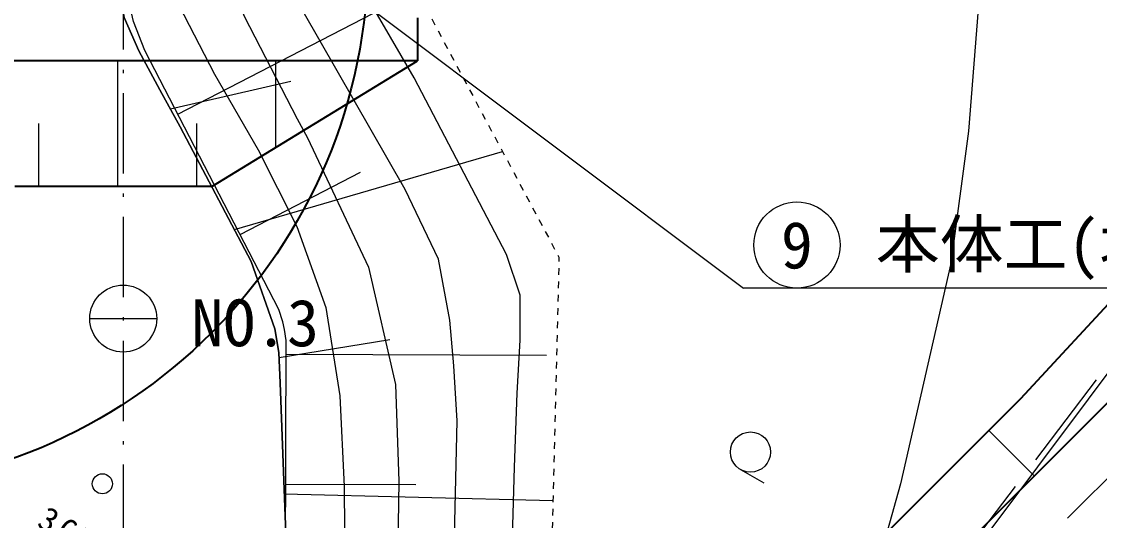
# Model space of a CAD drawing. Header units: millimetres. Extents: x -2078669 to -1085629, y -5987148 to 310365.
# Drawn here: x -1705350 to -1665089, y -2667727 to -2649089 of the extents above; entities that cross this region are included whole.
import ezdxf
from ezdxf.enums import TextEntityAlignment as Align

# ---------------------------------------------------------------- set-up
doc = ezdxf.new("R2010")
doc.units = ezdxf.units.MM
doc.header["$LTSCALE"] = 500
doc.linetypes.add('561019', pattern=[1, 0.5, -0.5])
doc.linetypes.add('SXF_一点短鎖線', pattern=[9.25, 6, -1.5, 0.25, -1.5])
for name, color, linetype, lineweight in [('D-BGD', 7, 'Continuous', 13), ('D-BMK', 2, 'SXF_一点短鎖線', 13), ('D-BMK-HTXT', 7, 'Continuous', 13), ('D-BYP-STR1', 2, 'Continuous', 13), ('D-BYP-STR2', 6, 'Continuous', 25), ('D-BYP-STR8', 5, 'Continuous', 25), ('D-BYP-STRC', 1, 'Continuous', 13), ('●予備設計_LP横断', 7, 'Continuous', 13)]:
    doc.layers.add(name, color=color, linetype=linetype, lineweight=lineweight)
doc.styles.add('MS ゴシック', font='MS Gothic.ttf')
doc.dimstyles.new('DIM-500-F', dxfattribs={"dimscale": 500, "dimtxt": 3.5, "dimasz": 2.5, "dimexe": 0, "dimexo": 2, "dimgap": 0.8, "dimtad": 1, "dimdec": 0, "dimzin": 0, "dimdsep": 46, "dimtxsty": 'MS ゴシック', "dimblk": 'OPEN', "dimcen": 0.1, "dimclrd": 256, "dimclre": 256, "dimclrt": 256, "dimaunit": 1, "dimadec": 4, "dimazin": 0, "dimtfac": 1, "dimtdec": 0, "dimtmove": 2, "dimatfit": 3, "dimldrblk": 'OPEN', "dimfxl": 1, "dimtolj": 1, "dimtzin": 0, "dimlwd": -1, "dimlwe": -1, "dimarcsym": 2})

# ---------------------------------------------------------------- blocks, each defined once
blk = doc.blocks.new('M6331')
at = {"layer": '●予備設計_LP横断', "linetype": 'Continuous', "lineweight": 9}
blk.add_line((0, -0.75), (1, -0.75), dxfattribs=at)
blk.add_circle((0, 0), 0.75, dxfattribs=at)
blk = doc.blocks.new('河川平面')
at = {"layer": 'D-BGD', "linetype": 'Continuous'}
for p, q in [((1611452, -2797046), (1620560, -2792338)), ((1611174, -2796846), (1615671, -2795821)), ((1613564, -2801355), (1623583, -2798449)), ((1613780, -2801544), (1618279, -2799216)), ((1615237, -2806139), (1619367, -2805472)), ((1615500, -2806016), (1625228, -2806049)), ((1643496, -2809964, 363618), (1645766, -2806979, 363594)), ((1615487, -2810876), (1620338, -2810885)), ((1640471, -2813945, 363650), (1642740, -2810960, 363626)), ((1615428, -2811239), (1625465, -2811486))]:
    blk.add_line(p, q, dxfattribs=at)
at = {"layer": 'D-BGD', "linetype": 'Continuous', "flags": 128}
for points in [[(1615472, -2812388), (1615273, -2807092), (1615231, -2805958), (1615082, -2805064), (1614196, -2802555), (1611544, -2797523), (1610785, -2796134), (1609990, -2794678), (1609448, -2793437), (1609275, -2792488), (1609120, -2789483), (1609265, -2770458), (1609158, -2754356), (1608991, -2733247), (1608817, -2713807), (1608555, -2699081), (1609014, -2666342), (1609021, -2620514)], [(1609120, -2789483), (1609275, -2792488), (1609448, -2793437), (1609990, -2794678), (1610785, -2796134), (1611544, -2797523), (1614196, -2802555), (1615082, -2805064), (1615231, -2805958), (1615273, -2807092), (1615472, -2812388), (1615628, -2817764), (1615471, -2822577), (1615363, -2823344), (1615029, -2824221), (1612556, -2828756), (1610099, -2832855), (1609457, -2834072), (1609409, -2834630), (1609279, -2836167)], [(1624340, -2870692), (1622973, -2865288), (1622060, -2860204), (1621936, -2855896), (1622101, -2850193), (1622392, -2845766), (1623449, -2840970), (1624701, -2837344), (1626776, -2832753), (1629062, -2829134), (1631526, -2825504), (1635922, -2820190), (1637930, -2817762), (1645470, -2807698), (1656020, -2793627), (1659220, -2796026)]]:
    blk.add_lwpolyline(points, dxfattribs=at)
for points, elevation in [([(1610013, -2620514), (1610004, -2655012), (1609981, -2662598), (1609913, -2668183), (1609452, -2691949), (1609445, -2695730), (1609534, -2701509), (1610811, -2765298), (1610885, -2769571), (1610897, -2771846), (1610716, -2783859), (1610693, -2787913), (1610772, -2789970), (1610879, -2790832), (1611484, -2792973), (1612825, -2795553), (1614449, -2798377), (1615902, -2801242), (1616987, -2804270), (1617505, -2807574), (1617667, -2810962), (1617685, -2814239)], 367000), ([(1611715, -2620514), (1611197, -2668195), (1611105, -2685482), (1611228, -2700780), (1611946, -2745632), (1612011, -2749082), (1612060, -2750532), (1612325, -2753298), (1612593, -2757485), (1612783, -2763612), (1612864, -2771282), (1612734, -2784705), (1612727, -2788483), (1612845, -2790265), (1613065, -2791226), (1613931, -2793393), (1615912, -2797217), (1616301, -2797929), (1618572, -2802762), (1619578, -2807144), (1619707, -2810758), (1619619, -2816361)], 366000), ([(1621746, -2814441), (1621891, -2808510), (1621764, -2806453), (1621613, -2804739), (1621190, -2802460), (1619945, -2799860), (1615503, -2792088), (1615083, -2791125), (1614669, -2789480), (1614591, -2787428), (1614424, -2780447), (1614954, -2770848), (1614660, -2757775), (1613687, -2747587), (1613373, -2737098), (1613203, -2724566), (1612724, -2704239), (1612726, -2695354), (1612599, -2678222), (1612988, -2655305), (1612966, -2630582), (1613359, -2620514)], 365000), ([(1623796, -2818518), (1624032, -2810240), (1624125, -2807468), (1624236, -2805489), (1624244, -2803817), (1623725, -2802293), (1620285, -2795694), (1618029, -2791812), (1617489, -2790721), (1616969, -2789309), (1616837, -2787094), (1617312, -2780196), (1617397, -2774676), (1617446, -2771179), (1617614, -2759007), (1617664, -2755279), (1617387, -2752525), (1616960, -2744706), (1616414, -2735865), (1615549, -2723449), (1615307, -2713395), (1614941, -2697350), (1614969, -2677393)], 364000), ([(1616949, -2688150), (1617118, -2692517), (1617295, -2704845), (1617707, -2719180), (1618258, -2729775), (1619284, -2738394), (1620512, -2741723), (1621690, -2743916), (1623569, -2746498), (1626274, -2750869), (1627187, -2753428), (1627773, -2755690), (1628854, -2759670), (1629723, -2761569), (1633551, -2768293), (1638543, -2774672), (1640014, -2777876), (1641376, -2781486), (1641915, -2785883), (1640984, -2797690), (1640322, -2802625), (1638441, -2810863), (1637036, -2815889)], 363000)]:
    blk.add_lwpolyline(points, dxfattribs=dict(at, elevation=elevation))
at = {"layer": 'D-BGD', "linetype": '561019', "flags": 128}
blk.add_lwpolyline([(1618950, -2620514), (1618959, -2621129), (1618665, -2658302), (1618663, -2658627), (1618571, -2661701), (1617747, -2689368), (1618403, -2710987), (1619104, -2730441), (1619135, -2731637), (1619943, -2763133), (1618853, -2786511), (1619008, -2789521), (1619927, -2791602), (1625688, -2802391), (1625125, -2825293), (1624564, -2827572), (1623496, -2829911), (1618630, -2838640), (1618342, -2840170), (1618771, -2861642), (1618913, -2870692)], dxfattribs=at)
at = {"layer": 'D-BGD', "linetype": 'Continuous'}
for points in [[(1615473, -2813810, 368400), (1615503, -2805510, 368350), (1615442, -2805095, 368370), (1615373, -2804813, 368380), (1615226, -2804347, 368420), (1610224, -2794667, 368260), (1609794, -2793590, 368280), (1609534, -2792437, 368300), (1609236, -2777605, 368510), (1609158, -2758979, 368490), (1609245, -2738601, 368470), (1609119, -2714860, 368280), (1609038, -2675632, 368370), (1609172, -2662075, 368370), (1609082, -2627858, 368360), (1609044, -2620514, 368307)], [(1615473, -2813810, 368400), (1615503, -2805510, 368350), (1615442, -2805095, 368370), (1615373, -2804813, 368380), (1615226, -2804347, 368420), (1610224, -2794667, 368260), (1609794, -2793590, 368280), (1609534, -2792437, 368300)]]:
    blk.add_polyline3d(points, dxfattribs=at)
blk.add_circle((1608634, -2810859, 368210), 375, dxfattribs=at)
at = {"layer": 'D-BGD', "linetype": 'Continuous', "lineweight": 9, "xscale": 1000, "yscale": 1000, "zscale": 1000, "rotation": 330.1091246385173}
blk.add_blockref('M6331', (1632842, -2809672), dxfattribs=at)
at = {"layer": 'D-BGD', "linetype": 'Continuous', "insert": (1606139, -2812445), "char_height": 900, "attachment_point": 7, "rotation": 330.1091, "line_spacing_factor": 0.722892, "style": 'MS ゴシック'}
blk.add_mtext('\\T1.287;367.9', dxfattribs=at)
blk = doc.blocks.new('_Open')
at = {"color": 0, "linetype": 'ByBlock', "lineweight": -2}
for p, q in [((-1, 0.167), (0, 0)), ((-1, -0.167), (0, 0)), ((0, 0), (-1, 0))]:
    blk.add_line(p, q, dxfattribs=at)

msp = doc.modelspace()

# ---------------------------------------------------------------- linework, layer by layer
at = {"layer": 'D-BMK'}
msp.add_line((-1695712.2, -2697080.4), (-1648584.6, -2649952.7), dxfattribs=at)
at = {"layer": 'D-BMK', "linetype": 'SXF_一点短鎖線', "flags": 128}
msp.add_lwpolyline([(-1701552.5, -2476013.4), (-1701552.5, -2726191.7)], dxfattribs=at)
msp.add_lwpolyline([(-1701552.5, -2476013.4), (-1701552.5, -2726191.7)], dxfattribs=at)
at = {"layer": 'D-BMK-HTXT', "color": 7, "linetype": 'Continuous', "lineweight": 13}
msp.add_line((-1702802.5, -2660186.7, 329093), (-1700302.5, -2660186.7, -329093), dxfattribs=at)
msp.add_circle((-1701552.5, -2660186.7, 0), 1250, dxfattribs=at)
at = {"layer": 'D-BYP-STR1'}
for p, q in [((-1701764.9, -2650552.7), (-1701764.9, -2655252.7)), ((-1695865, -2650552.7), (-1695865, -2653795.2)), ((-1704714.8, -2652902.7), (-1704714.8, -2655252.7)), ((-1698814.9, -2652902.7), (-1698814.9, -2655252.7)), ((-1667525.5, -2666065.3), (-1669222.6, -2664368.2))]:
    msp.add_line(p, q, dxfattribs=at)
at = {"layer": 'D-BYP-STR2'}
for p, q in [((-1650584.6, -2649124.3), (-1695712.2, -2694252)), ((-1690566.9, -2648952.7, 242956.1), (-1690566.9, -2650552.7, 242956.1)), ((-1690566.9, -2650552.7), (-1720350.4, -2650552.7)), ((-1698246.6, -2655252.7), (-1690566.9, -2650552.7)), ((-1668025.9, -2663171.5), (-1658995.2, -2653391.4)), ((-1698246.6, -2655252.7), (-1705599.6, -2655252.7))]:
    msp.add_line(p, q, dxfattribs=at)
msp.add_lwpolyline([(-1668025.9, -2663171.5), (-1685903.8, -2681049.4)], dxfattribs=at)
at = {"layer": 'D-BYP-STR8'}
msp.add_circle((-1712403.8, -2646580.4), 20000, dxfattribs=at)
at = {"layer": 'D-BYP-STRC'}
msp.add_line((-1625185, -2659048.5), (-1678385, -2659048.5), dxfattribs=at)
msp.add_circle((-1676389.6, -2657438.5), 1610, dxfattribs=at)

# ---------------------------------------------------------------- block references
at = {"layer": 'D-BGD'}
msp.add_blockref('河川平面', (-3310965.8, 144500.2), dxfattribs=at)

# ---------------------------------------------------------------- texts
at = {"layer": 'D-BMK-HTXT', "style": 'MS ゴシック'}
msp.add_text('NO.3  ', height=1750, dxfattribs=at).set_placement((-1699004.8, -2661220.8, -354000))
at = {"layer": 'D-BYP-STRC', "style": 'MS ゴシック'}
msp.add_text('本体工(均しコン・プレキャストボックス設置)', height=1750, dxfattribs=at).set_placement((-1673443.5, -2657402.7), align=Align.MIDDLE_LEFT)
msp.add_text('9', height=1750, dxfattribs=at).set_placement((-1676389.6, -2657438.5), align=Align.MIDDLE_CENTER)

# ---------------------------------------------------------------- leaders
at = {"layer": 'D-BYP-STRC'}
msp.add_leader([(-1704918.8, -2639118.6), (-1678385, -2659048.5)], dimstyle='DIM-500-F', dxfattribs=at)

doc.saveas('drawing.dxf')
